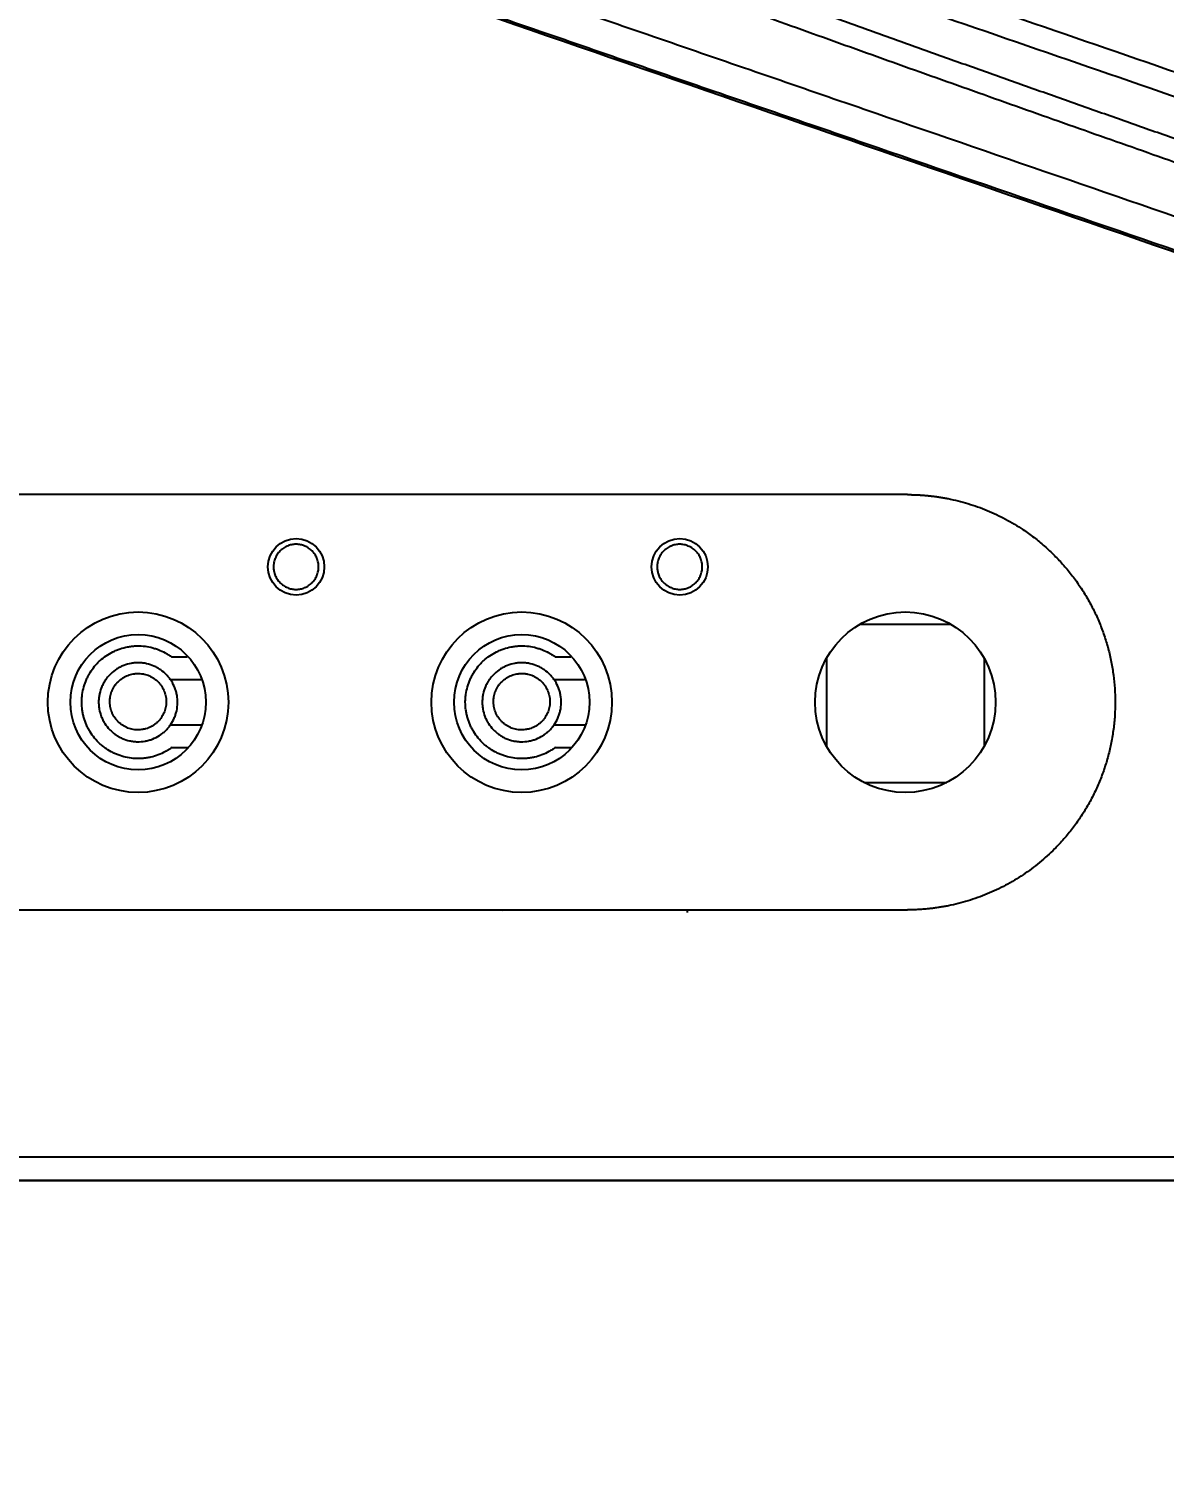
# Model space of a CAD drawing. Extents: x 8541 to 14664, y -60 to 2468.
# Drawn here: x 8925.1 to 8975.4, y 654.7 to 718.7 of the extents above; entities that cross this region are included whole.
import ezdxf

# ---------------------------------------------------------------- set-up
doc = ezdxf.new("R2010")
doc.units = 0
doc.header["$LTSCALE"] = 20
doc.header["$MEASUREMENT"] = 0
doc.layers.get('0').update_dxf_attribs({"linetype": 'CONTINUOUS'})
doc.layers.get('DEFPOINTS').update_dxf_attribs({"linetype": 'CONTINUOUS'})
doc.styles.get("Standard").update_dxf_attribs({"font": 'NanumGothic.ttf'})
doc.dimstyles.get("Standard").update_dxf_attribs({"dimtxt": 2.7, "dimasz": 2.5, "dimexe": 1.5, "dimexo": 1.5, "dimgap": 1.5, "dimtad": 1, "dimdec": 0, "dimlfac": 10, "dimzin": 0, "dimdsep": 46, "dimtxsty": 'Standard', "dimcen": 0, "dimclrt": 2, "dimadec": 0, "dimazin": 0, "dimtfac": 1, "dimtdec": 0, "dimtmove": 0, "dimatfit": 3, "dimfxl": 0, "dimtolj": 1, "dimtzin": 0, "dimarcsym": 0})

# ---------------------------------------------------------------- blocks, each defined once
blk = doc.blocks.new('*D64')
at = {"color": 3, "lineweight": -2, "ltscale": 10}
for p, q in [((8698, 667.117), (8698, 159.441)), ((8983, 208.778), (8983, 159.441)), ((8718, 164.441), (8963, 164.441))]:
    blk.add_line(p, q, dxfattribs=at)
at = {"color": 3, "ltscale": 10}
for points in [[(8718, 167.775), (8718, 161.108), (8698, 164.441)], [(8963, 167.775), (8963, 161.108), (8983, 164.441)]]:
    blk.add_solid(points, dxfattribs=at)
at = {"layer": 'DEFPOINTS', "color": 0, "ltscale": 10}
for p in [(8698, 668.617), (8983, 210.278), (8983, 164.441)]:
    blk.add_point(p, dxfattribs=at)
at = {"color": 2, "ltscale": 10, "insert": (8840.5, 188.05), "char_height": 25, "attachment_point": 5}
blk.add_mtext('\\A1;{\\fNanumGothic|b0|i0|c129|p50;285}', dxfattribs=at)
blk = doc.blocks.new('*D63')
at = {"color": 3, "linetype": 'ByBlock', "lineweight": -2}
for p, q in [((9382.589, 711.028), (9382.589, 34.586)), ((8678, 285.868), (8678, 34.586)), ((8698, 39.586), (9362.589, 39.586))]:
    blk.add_line(p, q, dxfattribs=at)
at = {"color": 3}
for points in [[(8698, 42.919), (8698, 36.253), (8678, 39.586)], [(9362.589, 42.919), (9362.589, 36.253), (9382.589, 39.586)]]:
    blk.add_solid(points, dxfattribs=at)
at = {"layer": 'DEFPOINTS', "color": 0}
for p in [(9382.589, 712.528), (8678, 287.368), (9382.589, 39.586)]:
    blk.add_point(p, dxfattribs=at)
at = {"color": 2, "insert": (9026.777, 63.159), "char_height": 25, "attachment_point": 5}
blk.add_mtext('\\A1;{\\fNanumGothic|b0|i0|c129|p50;705}', dxfattribs=at)

msp = doc.modelspace()

# ---------------------------------------------------------------- linework, layer by layer
at = {"color": 7, "linetype": 'Continuous'}
for p, q in [((8965.974, 692.267), (8961.925, 692.267)), ((8960.449, 690.753), (8960.449, 686.88)), ((8967.449, 686.88), (8967.449, 690.753)), ((8962.106, 685.267), (8965.793, 685.267)), ((8946.08, 679.617), (8946.107, 679.593)), ((8954.285, 679.617), (8954.285, 679.5))]:
    msp.add_line(p, q, dxfattribs=at)
at = {"color": 7}
msp.add_line((8703.175, 667.617), (9366.555, 667.617), dxfattribs=at)
at = {"color": 7, "linetype": 'Continuous'}
for centre, radius in [((8936.949, 694.817), 1.25), ((8953.949, 694.817), 1.25), ((8929.949, 688.817), 4), ((8946.949, 688.817), 4), ((8963.949, 688.817), 4), ((8929.949, 688.817), 3), ((8946.949, 688.817), 3)]:
    msp.add_circle(centre, radius, dxfattribs=at)
for points, knots in [([(8894.362, 738.468), (8905.741, 734.544), (8917.122, 730.62), (8931.349, 725.714), (8934.195, 724.733), (8939.886, 722.77), (8945.577, 720.808), (8951.269, 718.845), (8956.961, 716.883), (8959.807, 715.901), (8968.345, 712.957), (8974.037, 710.994), (8985.422, 707.069), (8991.114, 705.106), (9002.498, 701.181), (9008.191, 699.218), (9016.729, 696.273), (9019.576, 695.292), (9025.268, 693.329), (9028.114, 692.348), (9030.961, 691.366)], [0, 0, 0, 0, 0.25, 0.25, 0.3125, 0.3125, 0.375, 0.4375, 0.4375, 0.5, 0.5, 0.625, 0.625, 0.75, 0.75, 0.875, 0.875, 0.9375, 0.9375, 1, 1, 1, 1]), ([(9030.482, 690.024), (9027.635, 691.005), (9024.788, 691.987), (9019.094, 693.95), (9016.247, 694.931), (9007.706, 697.876), (9002.012, 699.839), (8990.624, 703.765), (8984.93, 705.728), (8973.543, 709.654), (8967.849, 711.617), (8959.309, 714.561), (8956.462, 715.542), (8950.769, 717.505), (8945.075, 719.468), (8939.382, 721.43), (8933.689, 723.392), (8930.842, 724.373), (8916.611, 729.278), (8905.227, 733.201), (8893.845, 737.125)], [0, 0, 0, 0, 0.0625, 0.0625, 0.125, 0.125, 0.25, 0.25, 0.375, 0.375, 0.5, 0.5, 0.5625, 0.5625, 0.625, 0.6875, 0.6875, 0.75, 0.75, 1, 1, 1, 1]), ([(8930.993, 732.232), (8940.696, 728.887), (8950.401, 725.542), (8964.957, 720.523), (8969.81, 718.85), (8979.514, 715.504), (8984.367, 713.831), (8994.072, 710.485), (8998.924, 708.812), (9008.629, 705.466), (9013.482, 703.793), (9020.761, 701.283), (9023.187, 700.447), (9026.827, 699.192), (9028.04, 698.774), (9030.466, 697.937), (9031.679, 697.519), (9035.319, 696.264), (9037.745, 695.428), (9041.385, 694.174), (9042.598, 693.756), (9045.025, 692.92), (9046.239, 692.502), (9047.452, 692.084)], [0, 0, 0, 0, 0.25, 0.25, 0.375, 0.375, 0.5, 0.5, 0.625, 0.625, 0.75, 0.75, 0.8125, 0.8125, 0.84375, 0.84375, 0.875, 0.875, 0.9375, 0.9375, 0.96875, 0.96875, 1, 1, 1, 1]), ([(9047.11, 691.088), (9045.897, 691.506), (9044.684, 691.924), (9042.258, 692.761), (9041.045, 693.179), (9037.406, 694.434), (9034.98, 695.27), (9031.341, 696.525), (9030.128, 696.943), (9027.702, 697.78), (9026.489, 698.198), (9022.851, 699.453), (9020.425, 700.289), (9013.147, 702.799), (9008.296, 704.472), (8998.592, 707.817), (8993.741, 709.49), (8984.038, 712.836), (8979.186, 714.509), (8969.483, 717.855), (8964.632, 719.527), (8950.078, 724.546), (8940.376, 727.891), (8930.675, 731.237)], [0, 0, 0, 0, 0.03125, 0.03125, 0.0625, 0.0625, 0.125, 0.125, 0.15625, 0.15625, 0.1875, 0.1875, 0.25, 0.25, 0.375, 0.375, 0.5, 0.5, 0.625, 0.625, 0.75, 0.75, 1, 1, 1, 1]), ([(9058.374, 685.091), (9058.257, 685.128), (9058.002, 685.208), (9057.585, 685.34), (9057.102, 685.493), (9056.553, 685.668), (9055.938, 685.865), (9054.99, 686.171), (9053.8, 686.559), (9052.583, 686.961), (9051.627, 687.281), (9050.865, 687.536), (9050.103, 687.794), (9049.342, 688.052), (9048.58, 688.311), (9047.82, 688.571), (9046.882, 688.893), (9045.769, 689.277), (9044.479, 689.724), (9043.189, 690.173), (9041.873, 690.632), (9040.531, 691.103), (9039.161, 691.585), (9037.793, 692.068), (9036.613, 692.485), (9035.191, 692.989), (9033.093, 693.733), (9030.443, 694.674), (9027.059, 695.875), (9023.916, 696.989), (9020.7, 698.126), (9018.027, 699.07), (9015.353, 700.011), (9012.678, 700.951), (9010.564, 701.693), (9009.013, 702.236), (9008.024, 702.582), (9007.034, 702.928), (9006.044, 703.274), (9005.055, 703.62), (9004.065, 703.965), (9003.075, 704.31), (9002.085, 704.655), (9001.095, 705), (9000.105, 705.344), (8999.115, 705.688), (8998.125, 706.033), (8997.135, 706.377), (8996.145, 706.721), (8995.155, 707.065), (8994.165, 707.408), (8993.175, 707.752), (8992.185, 708.096), (8991.195, 708.44), (8990.205, 708.785), (8989.215, 709.129), (8988.225, 709.473), (8987.235, 709.818), (8986.245, 710.163), (8985.255, 710.508), (8984.266, 710.853), (8983.276, 711.198), (8982.287, 711.544), (8981.298, 711.89), (8980.308, 712.236), (8979.319, 712.582), (8978.33, 712.929), (8977.341, 713.276), (8976.353, 713.623), (8975.364, 713.971), (8974.375, 714.319), (8973.387, 714.667), (8972.399, 715.016), (8971.41, 715.365), (8970.422, 715.714), (8969.435, 716.064), (8968.447, 716.414), (8967.459, 716.764), (8966.472, 717.115), (8965.484, 717.466), (8964.497, 717.818), (8963.51, 718.17), (8962.524, 718.523), (8961.537, 718.876), (8960.551, 719.23), (8959.565, 719.584), (8958.579, 719.939), (8957.593, 720.295), (8956.608, 720.651), (8955.622, 721.008), (8954.637, 721.365), (8953.653, 721.724), (8952.668, 722.083), (8951.684, 722.442), (8950.7, 722.802), (8949.716, 723.163), (8948.733, 723.525), (8947.75, 723.887), (8946.767, 724.25), (8945.784, 724.614), (8944.802, 724.978), (8943.82, 725.344), (8942.838, 725.71), (8941.857, 726.076), (8940.876, 726.444), (8939.895, 726.812), (8938.914, 727.181), (8937.934, 727.55), (8936.954, 727.92), (8936.3, 728.168), (8935.974, 728.292)], [0, 0, 0, 0, 0.002828, 0.006194, 0.010097, 0.014537, 0.019515, 0.025031, 0.037538, 0.04845, 0.054643, 0.060836, 0.06703, 0.073223, 0.079417, 0.085611, 0.091805, 0.102321, 0.112836, 0.123353, 0.133869, 0.14505, 0.156231, 0.167412, 0.178594, 0.185141, 0.202287, 0.230035, 0.250131, 0.285265, 0.307105, 0.328945, 0.350785, 0.372625, 0.394465, 0.402541, 0.410616, 0.418691, 0.426766, 0.434841, 0.442917, 0.450992, 0.459067, 0.467142, 0.475217, 0.483292, 0.491367, 0.499442, 0.507517, 0.515592, 0.523666, 0.531741, 0.539815, 0.54789, 0.555964, 0.564039, 0.572113, 0.580187, 0.588261, 0.596335, 0.604409, 0.612483, 0.620557, 0.628631, 0.636705, 0.644779, 0.652853, 0.660927, 0.669001, 0.677075, 0.685149, 0.693222, 0.701296, 0.70937, 0.717444, 0.725517, 0.733591, 0.741665, 0.749738, 0.757812, 0.765885, 0.773959, 0.782032, 0.790105, 0.798178, 0.806251, 0.814325, 0.822398, 0.830471, 0.838544, 0.846617, 0.85469, 0.862762, 0.870835, 0.878908, 0.886981, 0.895054, 0.903127, 0.911199, 0.919272, 0.927345, 0.935418, 0.943491, 0.951563, 0.959636, 0.967709, 0.975782, 0.983854, 0.991927, 1, 1, 1, 1]), ([(9058.071, 684.142), (9057.987, 684.169), (9057.818, 684.222), (9057.565, 684.302), (9057.311, 684.383), (9057.058, 684.463), (9056.804, 684.544), (9056.55, 684.625), (9056.295, 684.707), (9056.041, 684.789), (9055.786, 684.871), (9055.531, 684.953), (9055.276, 685.035), (9055.021, 685.118), (9054.766, 685.201), (9054.51, 685.285), (9054.254, 685.368), (9053.999, 685.452), (9053.742, 685.536), (9053.486, 685.62), (9053.23, 685.705), (9052.973, 685.79), (9052.717, 685.875), (9052.46, 685.96), (9052.203, 686.045), (9051.945, 686.131), (9051.688, 686.217), (9051.431, 686.303), (9051.173, 686.389), (9050.915, 686.476), (9050.657, 686.562), (9050.399, 686.649), (9050.141, 686.736), (9049.883, 686.823), (9049.624, 686.911), (9049.365, 686.999), (9049.107, 687.086), (9048.848, 687.174), (9048.589, 687.262), (9048.33, 687.351), (9048.071, 687.439), (9047.811, 687.528), (9047.552, 687.616), (9047.292, 687.705), (9047.033, 687.794), (9046.773, 687.884), (9046.513, 687.973), (9046.253, 688.062), (9045.994, 688.152), (9045.734, 688.242), (9045.473, 688.331), (9045.213, 688.421), (9044.953, 688.512), (9044.693, 688.602), (9044.432, 688.692), (9044.172, 688.782), (9043.911, 688.873), (9043.651, 688.964), (9043.39, 689.054), (9043.13, 689.145), (9042.869, 689.236), (9042.609, 689.327), (9042.348, 689.418), (9042.087, 689.509), (9041.827, 689.6), (9041.566, 689.691), (9041.305, 689.783), (9041.045, 689.874), (9040.784, 689.966), (9040.523, 690.057), (9040.263, 690.149), (9040.002, 690.24), (9039.741, 690.332), (9039.481, 690.424), (9039.22, 690.515), (9038.959, 690.607), (9038.699, 690.699), (9038.438, 690.791), (9038.178, 690.883), (9037.918, 690.975), (9037.657, 691.067), (9037.397, 691.159), (9037.137, 691.251), (9036.876, 691.343), (9036.616, 691.435), (9036.356, 691.527), (9035.107, 691.969), (9032.859, 692.766), (9029.604, 693.922), (9026.322, 695.087), (9023.018, 696.258), (9019.698, 697.432), (9016.366, 698.608), (9013.026, 699.782), (9009.282, 701.096), (9005.115, 702.554), (9000.507, 704.16), (8995.842, 705.782), (8991.127, 707.419), (8986.371, 709.074), (8981.582, 710.745), (8977.144, 712.3), (8973.054, 713.739), (8969.311, 715.062), (8965.539, 716.401), (8961.742, 717.756), (8958.859, 718.792), (8956.897, 719.5), (8955.86, 719.875), (8954.821, 720.252), (8953.778, 720.631), (8952.732, 721.012), (8951.684, 721.395), (8950.632, 721.78), (8949.578, 722.167), (8948.52, 722.555), (8947.46, 722.946), (8946.398, 723.339), (8945.333, 723.733), (8944.265, 724.129), (8943.195, 724.528), (8942.123, 724.928), (8941.049, 725.33), (8939.972, 725.733), (8938.893, 726.139), (8937.813, 726.546), (8936.73, 726.955), (8936.008, 727.228), (8935.647, 727.365)], [0, 0, 0, 0, 0.002044, 0.00409, 0.006139, 0.008189, 0.010242, 0.012296, 0.014352, 0.016411, 0.018471, 0.020534, 0.022598, 0.024664, 0.026732, 0.028803, 0.030874, 0.032948, 0.035024, 0.037101, 0.03918, 0.041261, 0.043344, 0.045428, 0.047514, 0.049602, 0.051691, 0.053782, 0.055875, 0.057969, 0.060065, 0.062162, 0.06426, 0.06636, 0.068462, 0.070564, 0.072668, 0.074774, 0.076881, 0.078989, 0.081098, 0.083208, 0.085319, 0.087432, 0.089546, 0.09166, 0.093776, 0.095893, 0.09801, 0.100129, 0.102248, 0.104368, 0.106489, 0.10861, 0.110733, 0.112856, 0.114979, 0.117103, 0.119228, 0.121353, 0.123478, 0.125604, 0.127731, 0.129857, 0.131984, 0.134111, 0.136238, 0.138366, 0.140494, 0.142621, 0.144749, 0.146877, 0.149005, 0.151133, 0.15326, 0.155388, 0.157516, 0.159643, 0.16177, 0.163897, 0.166024, 0.16815, 0.170276, 0.172401, 0.174527, 0.176651, 0.178775, 0.205133, 0.231753, 0.258593, 0.285602, 0.312734, 0.33996, 0.367242, 0.394531, 0.431633, 0.469243, 0.50729, 0.545744, 0.584558, 0.623655, 0.662927, 0.693239, 0.723831, 0.754666, 0.785724, 0.816985, 0.825448, 0.833938, 0.842457, 0.851003, 0.859576, 0.868175, 0.876801, 0.885452, 0.894129, 0.90283, 0.911556, 0.920305, 0.929077, 0.937871, 0.946688, 0.955525, 0.964382, 0.973259, 0.982155, 0.991069, 1, 1, 1, 1]), ([(8964.049, 698.017), (8961.916, 698.017), (8959.783, 698.017), (8955.516, 698.017), (8949.116, 698.017), (8940.582, 698.017), (8934.182, 698.017), (8929.916, 698.017), (8927.782, 698.017), (8921.382, 698.017), (8917.116, 698.017), (8912.849, 698.017)], [0, 0, 0, 0, 0.125, 0.125, 0.25, 0.5, 0.625, 0.625, 0.75, 0.75, 1, 1, 1, 1]), ([(8964.049, 698.017), (8964.064, 698.017), (8964.095, 698.017), (8964.14, 698.016), (8964.185, 698.016), (8964.23, 698.015), (8964.276, 698.014), (8964.321, 698.013), (8964.366, 698.011), (8964.411, 698.01), (8964.456, 698.008), (8964.501, 698.006), (8964.546, 698.003), (8964.591, 698.001), (8964.636, 697.998), (8964.681, 697.995), (8964.726, 697.992), (8964.771, 697.988), (8964.816, 697.985), (8964.861, 697.981), (8964.906, 697.977), (8964.951, 697.973), (8964.996, 697.968), (8965.041, 697.963), (8965.085, 697.958), (8965.13, 697.953), (8965.175, 697.948), (8965.22, 697.942), (8965.264, 697.936), (8965.309, 697.93), (8965.354, 697.924), (8965.398, 697.917), (8965.443, 697.911), (8965.488, 697.904), (8965.532, 697.896), (8965.577, 697.889), (8965.621, 697.881), (8965.666, 697.874), (8965.71, 697.866), (8965.755, 697.857), (8965.799, 697.849), (8965.977, 697.814), (8966.286, 697.744), (8966.723, 697.624), (8967.152, 697.482), (8967.574, 697.319), (8967.987, 697.136), (8968.389, 696.933), (8968.781, 696.711), (8969.205, 696.443), (8969.654, 696.121), (8970.121, 695.738), (8970.561, 695.325), (8970.972, 694.886), (8971.353, 694.421), (8971.704, 693.932), (8972.022, 693.421), (8972.306, 692.89), (8972.555, 692.341), (8972.767, 691.777), (8972.942, 691.2), (8973.079, 690.614), (8973.177, 690.021), (8973.236, 689.423), (8973.256, 688.822), (8973.237, 688.219), (8973.178, 687.619), (8973.08, 687.024), (8972.944, 686.439), (8972.77, 685.864), (8972.558, 685.302), (8972.311, 684.753), (8972.027, 684.22), (8971.708, 683.708), (8971.358, 683.218), (8970.977, 682.753), (8970.498, 682.24), (8969.903, 681.7), (8969.298, 681.25), (8968.789, 680.927), (8968.396, 680.704), (8967.992, 680.5), (8967.578, 680.316), (8967.157, 680.154), (8966.73, 680.012), (8966.296, 679.891), (8965.972, 679.818), (8965.761, 679.777), (8965.667, 679.76), (8965.573, 679.744), (8965.478, 679.728), (8965.384, 679.714), (8965.289, 679.7), (8965.194, 679.688), (8965.099, 679.677), (8965.004, 679.666), (8964.909, 679.657), (8964.814, 679.648), (8964.719, 679.641), (8964.624, 679.634), (8964.528, 679.629), (8964.433, 679.624), (8964.337, 679.621), (8964.241, 679.619), (8964.145, 679.617), (8964.081, 679.617), (8964.049, 679.617)], [0, 0, 0, 0, 0.001566, 0.003131, 0.004696, 0.006259, 0.007823, 0.009385, 0.010947, 0.012509, 0.01407, 0.015631, 0.017192, 0.018752, 0.020311, 0.021871, 0.02343, 0.024989, 0.026548, 0.028107, 0.029666, 0.031225, 0.032783, 0.034342, 0.035901, 0.03746, 0.039019, 0.040579, 0.042138, 0.043698, 0.045258, 0.046819, 0.04838, 0.049941, 0.051503, 0.053065, 0.054628, 0.056191, 0.057755, 0.05932, 0.060885, 0.062451, 0.078124, 0.09376, 0.109397, 0.125073, 0.140664, 0.156219, 0.171775, 0.18737, 0.208267, 0.229121, 0.250022, 0.270814, 0.291564, 0.312361, 0.333223, 0.354043, 0.374912, 0.395769, 0.416586, 0.437452, 0.458245, 0.478997, 0.499798, 0.520693, 0.541546, 0.562447, 0.583221, 0.603954, 0.624732, 0.645621, 0.666466, 0.687357, 0.708176, 0.72895, 0.749769, 0.780996, 0.81222, 0.827891, 0.843524, 0.859156, 0.874826, 0.890421, 0.905978, 0.921535, 0.937129, 0.940447, 0.943762, 0.947075, 0.950385, 0.953693, 0.956999, 0.960305, 0.963609, 0.966913, 0.970216, 0.97352, 0.976824, 0.98013, 0.983436, 0.986744, 0.990054, 0.993367, 0.996682, 1, 1, 1, 1]), ([(8936.949, 693.817), (8936.883, 693.817), (8936.818, 693.824), (8936.723, 693.843), (8936.691, 693.851), (8936.628, 693.871), (8936.597, 693.882), (8936.506, 693.92), (8936.449, 693.95), (8936.381, 693.995), (8936.367, 694.004), (8936.341, 694.024), (8936.328, 694.034), (8936.289, 694.065), (8936.265, 694.087), (8936.196, 694.156), (8936.155, 694.206), (8936.101, 694.288), (8936.084, 694.317), (8936.053, 694.375), (8936.025, 694.434), (8936.003, 694.495), (8935.989, 694.542), (8935.984, 694.558), (8935.976, 694.589), (8935.972, 694.605), (8935.956, 694.686), (8935.949, 694.751), (8935.949, 694.848), (8935.951, 694.881), (8935.956, 694.93), (8935.958, 694.946), (8935.963, 694.979), (8935.966, 694.995), (8935.982, 695.075), (8936.001, 695.137), (8936.032, 695.213), (8936.039, 695.228), (8936.053, 695.258), (8936.06, 695.272), (8936.083, 695.316), (8936.1, 695.344), (8936.154, 695.425), (8936.195, 695.476), (8936.253, 695.534), (8936.265, 695.546), (8936.289, 695.568), (8936.327, 695.6), (8936.392, 695.648), (8936.448, 695.681), (8936.492, 695.705), (8936.506, 695.712), (8936.536, 695.726), (8936.551, 695.733), (8936.627, 695.764), (8936.69, 695.783), (8936.786, 695.803), (8936.818, 695.808), (8936.884, 695.815), (8936.916, 695.817), (8937.014, 695.817), (8937.079, 695.81), (8937.175, 695.791), (8937.207, 695.782), (8937.27, 695.763), (8937.332, 695.741), (8937.391, 695.713), (8937.434, 695.69), (8937.448, 695.682), (8937.477, 695.666), (8937.491, 695.657), (8937.559, 695.612), (8937.61, 695.57), (8937.679, 695.502), (8937.701, 695.477), (8937.732, 695.439), (8937.742, 695.426), (8937.761, 695.4), (8937.771, 695.386), (8937.816, 695.318), (8937.847, 695.261), (8937.878, 695.185), (8937.884, 695.17), (8937.895, 695.139), (8937.9, 695.123), (8937.915, 695.076), (8937.923, 695.044), (8937.942, 694.949), (8937.949, 694.884), (8937.949, 694.802), (8937.949, 694.785), (8937.947, 694.752), (8937.946, 694.736), (8937.941, 694.687), (8937.931, 694.623), (8937.915, 694.56), (8937.901, 694.513), (8937.896, 694.497), (8937.885, 694.466), (8937.879, 694.451), (8937.847, 694.375), (8937.817, 694.317), (8937.763, 694.236), (8937.744, 694.209), (8937.713, 694.171), (8937.702, 694.158), (8937.68, 694.134), (8937.669, 694.122), (8937.611, 694.064), (8937.561, 694.023), (8937.493, 693.978), (8937.479, 693.969), (8937.45, 693.952), (8937.436, 693.944), (8937.393, 693.921), (8937.333, 693.893), (8937.272, 693.871), (8937.21, 693.851), (8937.178, 693.843), (8937.081, 693.823), (8937.015, 693.817), (8936.949, 693.817)], [0, 0, 0, 0, 0.03125, 0.03125, 0.046875, 0.046875, 0.0625, 0.0625, 0.09375, 0.09375, 0.101563, 0.101563, 0.109375, 0.109375, 0.125, 0.125, 0.15625, 0.15625, 0.171875, 0.171875, 0.1875, 0.203125, 0.203125, 0.210938, 0.210938, 0.21875, 0.21875, 0.25, 0.25, 0.265625, 0.265625, 0.273437, 0.273437, 0.28125, 0.28125, 0.3125, 0.3125, 0.320312, 0.320312, 0.328125, 0.328125, 0.34375, 0.34375, 0.375, 0.375, 0.382812, 0.382812, 0.390625, 0.40625, 0.421875, 0.421875, 0.429687, 0.429687, 0.4375, 0.4375, 0.46875, 0.46875, 0.484375, 0.484375, 0.5, 0.5, 0.53125, 0.53125, 0.546875, 0.546875, 0.5625, 0.578125, 0.578125, 0.585937, 0.585937, 0.59375, 0.59375, 0.625, 0.625, 0.640625, 0.640625, 0.648437, 0.648437, 0.65625, 0.65625, 0.6875, 0.6875, 0.695312, 0.695312, 0.703125, 0.703125, 0.71875, 0.71875, 0.75, 0.75, 0.757812, 0.757812, 0.765625, 0.765625, 0.78125, 0.796875, 0.796875, 0.804687, 0.804687, 0.8125, 0.8125, 0.84375, 0.84375, 0.859375, 0.859375, 0.867187, 0.867187, 0.875, 0.875, 0.90625, 0.90625, 0.914062, 0.914062, 0.921875, 0.921875, 0.9375, 0.953125, 0.953125, 0.96875, 0.96875, 1, 1, 1, 1]), ([(8953.949, 693.817), (8953.883, 693.817), (8953.818, 693.824), (8953.723, 693.843), (8953.691, 693.851), (8953.628, 693.871), (8953.597, 693.882), (8953.506, 693.92), (8953.449, 693.95), (8953.381, 693.995), (8953.367, 694.004), (8953.341, 694.024), (8953.328, 694.034), (8953.289, 694.065), (8953.265, 694.087), (8953.196, 694.156), (8953.155, 694.206), (8953.1, 694.288), (8953.084, 694.317), (8953.053, 694.375), (8953.025, 694.434), (8953.003, 694.495), (8952.989, 694.542), (8952.984, 694.558), (8952.976, 694.589), (8952.972, 694.606), (8952.956, 694.686), (8952.949, 694.751), (8952.949, 694.848), (8952.951, 694.881), (8952.956, 694.93), (8952.958, 694.946), (8952.963, 694.979), (8952.966, 694.995), (8952.982, 695.075), (8953.001, 695.137), (8953.032, 695.213), (8953.039, 695.228), (8953.053, 695.258), (8953.06, 695.273), (8953.083, 695.316), (8953.1, 695.344), (8953.154, 695.426), (8953.195, 695.476), (8953.253, 695.534), (8953.265, 695.546), (8953.289, 695.568), (8953.327, 695.6), (8953.392, 695.648), (8953.448, 695.681), (8953.492, 695.705), (8953.507, 695.712), (8953.536, 695.726), (8953.551, 695.733), (8953.627, 695.764), (8953.69, 695.783), (8953.786, 695.803), (8953.818, 695.808), (8953.884, 695.815), (8953.916, 695.817), (8954.014, 695.817), (8954.079, 695.81), (8954.175, 695.791), (8954.207, 695.782), (8954.27, 695.763), (8954.332, 695.741), (8954.391, 695.713), (8954.434, 695.69), (8954.448, 695.682), (8954.477, 695.666), (8954.491, 695.657), (8954.559, 695.611), (8954.61, 695.57), (8954.679, 695.502), (8954.701, 695.477), (8954.732, 695.439), (8954.742, 695.426), (8954.761, 695.4), (8954.771, 695.386), (8954.816, 695.318), (8954.847, 695.26), (8954.878, 695.185), (8954.884, 695.17), (8954.895, 695.139), (8954.9, 695.123), (8954.915, 695.076), (8954.923, 695.044), (8954.942, 694.949), (8954.949, 694.884), (8954.949, 694.802), (8954.949, 694.785), (8954.947, 694.752), (8954.946, 694.736), (8954.941, 694.687), (8954.931, 694.623), (8954.915, 694.56), (8954.901, 694.513), (8954.896, 694.497), (8954.885, 694.466), (8954.879, 694.451), (8954.847, 694.375), (8954.817, 694.317), (8954.763, 694.236), (8954.744, 694.209), (8954.713, 694.171), (8954.702, 694.158), (8954.68, 694.134), (8954.669, 694.122), (8954.611, 694.064), (8954.561, 694.023), (8954.493, 693.978), (8954.479, 693.969), (8954.45, 693.952), (8954.436, 693.944), (8954.393, 693.921), (8954.333, 693.893), (8954.272, 693.871), (8954.21, 693.851), (8954.178, 693.843), (8954.081, 693.823), (8954.015, 693.817), (8953.949, 693.817)], [0, 0, 0, 0, 0.03125, 0.03125, 0.046875, 0.046875, 0.0625, 0.0625, 0.09375, 0.09375, 0.101562, 0.101562, 0.109375, 0.109375, 0.125, 0.125, 0.15625, 0.15625, 0.171875, 0.171875, 0.1875, 0.203125, 0.203125, 0.210937, 0.210937, 0.21875, 0.21875, 0.25, 0.25, 0.265625, 0.265625, 0.273437, 0.273437, 0.28125, 0.28125, 0.3125, 0.3125, 0.320312, 0.320312, 0.328125, 0.328125, 0.34375, 0.34375, 0.375, 0.375, 0.382812, 0.382812, 0.390625, 0.40625, 0.421875, 0.421875, 0.429687, 0.429687, 0.4375, 0.4375, 0.46875, 0.46875, 0.484375, 0.484375, 0.5, 0.5, 0.53125, 0.53125, 0.546875, 0.546875, 0.5625, 0.578125, 0.578125, 0.585937, 0.585937, 0.59375, 0.59375, 0.625, 0.625, 0.640625, 0.640625, 0.648437, 0.648437, 0.65625, 0.65625, 0.6875, 0.6875, 0.695312, 0.695312, 0.703125, 0.703125, 0.71875, 0.71875, 0.75, 0.75, 0.757812, 0.757812, 0.765625, 0.765625, 0.78125, 0.796875, 0.796875, 0.804687, 0.804687, 0.8125, 0.8125, 0.84375, 0.84375, 0.859375, 0.859375, 0.867187, 0.867187, 0.875, 0.875, 0.90625, 0.90625, 0.914062, 0.914062, 0.921875, 0.921875, 0.9375, 0.953125, 0.953125, 0.96875, 0.96875, 1, 1, 1, 1]), ([(8931.448, 686.817), (8931.401, 686.783), (8931.354, 686.75), (8931.281, 686.703), (8931.256, 686.688), (8931.206, 686.658), (8931.181, 686.644), (8931.054, 686.574), (8930.845, 686.478), (8930.626, 686.41), (8930.485, 686.376), (8930.456, 686.37), (8930.399, 686.359), (8930.313, 686.343), (8930.17, 686.325), (8930.054, 686.318), (8929.967, 686.317), (8929.938, 686.317), (8929.88, 686.318), (8929.851, 686.319), (8929.707, 686.326), (8929.593, 686.341), (8929.368, 686.385), (8929.257, 686.415), (8929.12, 686.461), (8929.092, 686.471), (8929.038, 686.492), (8928.957, 686.524), (8928.879, 686.56), (8928.725, 686.637), (8928.626, 686.695), (8928.483, 686.792), (8928.437, 686.827), (8928.369, 686.881), (8928.346, 686.899), (8928.302, 686.936), (8928.28, 686.956), (8928.174, 687.053), (8928.095, 687.136), (8927.95, 687.313), (8927.883, 687.407), (8927.808, 687.53), (8927.793, 687.555), (8927.765, 687.606), (8927.723, 687.682), (8927.686, 687.759), (8927.617, 687.917), (8927.578, 688.025), (8927.538, 688.164), (8927.531, 688.191), (8927.517, 688.248), (8927.51, 688.276), (8927.492, 688.361), (8927.482, 688.418), (8927.458, 688.588), (8927.449, 688.702), (8927.449, 688.874), (8927.451, 688.931), (8927.458, 689.018), (8927.46, 689.046), (8927.467, 689.104), (8927.47, 689.133), (8927.491, 689.276), (8927.515, 689.389), (8927.579, 689.609), (8927.618, 689.717), (8927.676, 689.849), (8927.688, 689.876), (8927.713, 689.928), (8927.726, 689.954), (8927.766, 690.031), (8927.795, 690.081), (8927.885, 690.228), (8927.951, 690.321), (8928.06, 690.454), (8928.098, 690.498), (8928.158, 690.561), (8928.178, 690.581), (8928.22, 690.622), (8928.241, 690.642), (8928.348, 690.739), (8928.438, 690.81), (8928.628, 690.94), (8928.727, 690.998), (8928.856, 691.062), (8928.883, 691.075), (8928.935, 691.099), (8929.015, 691.134), (8929.096, 691.164), (8929.259, 691.22), (8929.37, 691.249), (8929.54, 691.282), (8929.597, 691.291), (8929.683, 691.302), (8929.712, 691.305), (8929.77, 691.31), (8929.799, 691.312), (8929.943, 691.319), (8930.058, 691.317), (8930.286, 691.296), (8930.399, 691.277), (8930.54, 691.244), (8930.568, 691.237), (8930.624, 691.221), (8930.708, 691.197), (8930.789, 691.169), (8930.95, 691.107), (8931.054, 691.059), (8931.206, 690.976), (8931.256, 690.946), (8931.354, 690.884), (8931.401, 690.851), (8931.448, 690.817)], [0, 0, 0, 0, 0.015625, 0.015625, 0.023437, 0.023437, 0.03125, 0.03125, 0.0625, 0.09375, 0.09375, 0.101562, 0.101562, 0.109375, 0.125, 0.140625, 0.140625, 0.148437, 0.148437, 0.15625, 0.15625, 0.1875, 0.1875, 0.21875, 0.21875, 0.226563, 0.226563, 0.234375, 0.25, 0.25, 0.28125, 0.28125, 0.296875, 0.296875, 0.304688, 0.304688, 0.3125, 0.3125, 0.34375, 0.34375, 0.375, 0.375, 0.382813, 0.382813, 0.390625, 0.40625, 0.40625, 0.4375, 0.4375, 0.445313, 0.445313, 0.453125, 0.453125, 0.46875, 0.46875, 0.5, 0.5, 0.515625, 0.515625, 0.523438, 0.523438, 0.53125, 0.53125, 0.5625, 0.5625, 0.59375, 0.59375, 0.601563, 0.601563, 0.609375, 0.609375, 0.625, 0.625, 0.65625, 0.65625, 0.671875, 0.671875, 0.679688, 0.679688, 0.6875, 0.6875, 0.71875, 0.71875, 0.75, 0.75, 0.757813, 0.757813, 0.765625, 0.78125, 0.78125, 0.8125, 0.8125, 0.828125, 0.828125, 0.835938, 0.835938, 0.84375, 0.84375, 0.875, 0.875, 0.90625, 0.90625, 0.914063, 0.914063, 0.921875, 0.9375, 0.9375, 0.96875, 0.96875, 0.984375, 0.984375, 1, 1, 1, 1]), ([(8948.448, 686.817), (8948.401, 686.783), (8948.354, 686.75), (8948.281, 686.703), (8948.256, 686.688), (8948.206, 686.658), (8948.181, 686.644), (8948.054, 686.574), (8947.845, 686.478), (8947.626, 686.41), (8947.485, 686.376), (8947.456, 686.37), (8947.399, 686.359), (8947.314, 686.343), (8947.17, 686.325), (8947.054, 686.318), (8946.967, 686.317), (8946.938, 686.317), (8946.88, 686.318), (8946.851, 686.319), (8946.707, 686.326), (8946.593, 686.341), (8946.368, 686.385), (8946.257, 686.415), (8946.12, 686.461), (8946.092, 686.471), (8946.038, 686.492), (8945.958, 686.524), (8945.879, 686.56), (8945.725, 686.637), (8945.626, 686.695), (8945.483, 686.792), (8945.437, 686.827), (8945.369, 686.881), (8945.346, 686.899), (8945.302, 686.937), (8945.28, 686.956), (8945.174, 687.053), (8945.095, 687.136), (8944.95, 687.313), (8944.883, 687.407), (8944.808, 687.53), (8944.793, 687.555), (8944.765, 687.606), (8944.723, 687.682), (8944.686, 687.76), (8944.617, 687.917), (8944.578, 688.025), (8944.538, 688.164), (8944.531, 688.192), (8944.517, 688.248), (8944.51, 688.276), (8944.492, 688.361), (8944.482, 688.418), (8944.458, 688.588), (8944.449, 688.703), (8944.449, 688.874), (8944.451, 688.932), (8944.458, 689.018), (8944.46, 689.046), (8944.467, 689.104), (8944.47, 689.133), (8944.491, 689.276), (8944.515, 689.389), (8944.579, 689.609), (8944.618, 689.717), (8944.676, 689.85), (8944.688, 689.876), (8944.713, 689.928), (8944.726, 689.954), (8944.766, 690.031), (8944.795, 690.081), (8944.885, 690.228), (8944.951, 690.321), (8945.06, 690.454), (8945.098, 690.498), (8945.158, 690.561), (8945.178, 690.581), (8945.22, 690.622), (8945.241, 690.642), (8945.348, 690.739), (8945.438, 690.81), (8945.628, 690.94), (8945.727, 690.998), (8945.856, 691.062), (8945.883, 691.075), (8945.935, 691.099), (8946.015, 691.134), (8946.096, 691.164), (8946.259, 691.22), (8946.37, 691.249), (8946.54, 691.282), (8946.597, 691.291), (8946.683, 691.302), (8946.712, 691.305), (8946.77, 691.31), (8946.799, 691.312), (8946.943, 691.319), (8947.057, 691.317), (8947.286, 691.296), (8947.399, 691.277), (8947.54, 691.244), (8947.568, 691.237), (8947.624, 691.221), (8947.708, 691.197), (8947.789, 691.169), (8947.95, 691.107), (8948.054, 691.059), (8948.206, 690.976), (8948.256, 690.946), (8948.354, 690.884), (8948.401, 690.851), (8948.448, 690.817)], [0, 0, 0, 0, 0.015625, 0.015625, 0.023437, 0.023437, 0.03125, 0.03125, 0.0625, 0.09375, 0.09375, 0.101562, 0.101562, 0.109375, 0.125, 0.140625, 0.140625, 0.148437, 0.148437, 0.15625, 0.15625, 0.1875, 0.1875, 0.21875, 0.21875, 0.226562, 0.226562, 0.234375, 0.25, 0.25, 0.28125, 0.28125, 0.296875, 0.296875, 0.304687, 0.304687, 0.3125, 0.3125, 0.34375, 0.34375, 0.375, 0.375, 0.382812, 0.382812, 0.390625, 0.40625, 0.40625, 0.4375, 0.4375, 0.445312, 0.445312, 0.453125, 0.453125, 0.46875, 0.46875, 0.5, 0.5, 0.515625, 0.515625, 0.523437, 0.523437, 0.53125, 0.53125, 0.5625, 0.5625, 0.59375, 0.59375, 0.601562, 0.601562, 0.609375, 0.609375, 0.625, 0.625, 0.65625, 0.65625, 0.671875, 0.671875, 0.679687, 0.679687, 0.6875, 0.6875, 0.71875, 0.71875, 0.75, 0.75, 0.757812, 0.757812, 0.765625, 0.78125, 0.78125, 0.8125, 0.8125, 0.828125, 0.828125, 0.835937, 0.835937, 0.84375, 0.84375, 0.875, 0.875, 0.90625, 0.90625, 0.914062, 0.914062, 0.921875, 0.9375, 0.9375, 0.96875, 0.96875, 0.984375, 0.984375, 1, 1, 1, 1]), ([(8931.699, 688.781), (8931.697, 688.666), (8931.683, 688.552), (8931.646, 688.385), (8931.631, 688.329), (8931.604, 688.247), (8931.595, 688.22), (8931.574, 688.166), (8931.563, 688.14), (8931.506, 688.009), (8931.45, 687.909), (8931.368, 687.792), (8931.351, 687.768), (8931.316, 687.723), (8931.297, 687.7), (8931.241, 687.635), (8931.163, 687.552), (8931.077, 687.477), (8931.01, 687.424), (8930.987, 687.407), (8930.94, 687.374), (8930.916, 687.357), (8930.794, 687.28), (8930.692, 687.228), (8930.533, 687.166), (8930.479, 687.148), (8930.396, 687.124), (8930.368, 687.117), (8930.311, 687.104), (8930.283, 687.099), (8930.142, 687.074), (8930.028, 687.065), (8929.885, 687.068), (8929.857, 687.069), (8929.799, 687.073), (8929.77, 687.076), (8929.684, 687.086), (8929.628, 687.096), (8929.461, 687.132), (8929.352, 687.168), (8929.22, 687.226), (8929.194, 687.238), (8929.143, 687.264), (8929.117, 687.277), (8929.042, 687.319), (8928.946, 687.38), (8928.856, 687.45), (8928.79, 687.505), (8928.769, 687.525), (8928.727, 687.564), (8928.706, 687.585), (8928.607, 687.688), (8928.536, 687.778), (8928.444, 687.922), (8928.416, 687.972), (8928.376, 688.049), (8928.364, 688.075), (8928.34, 688.128), (8928.329, 688.154), (8928.278, 688.287), (8928.247, 688.397), (8928.221, 688.538), (8928.217, 688.566), (8928.21, 688.624), (8928.207, 688.652), (8928.2, 688.739), (8928.199, 688.796), (8928.2, 688.882), (8928.202, 688.911), (8928.206, 688.969), (8928.209, 688.997), (8928.219, 689.083), (8928.228, 689.139), (8928.265, 689.306), (8928.301, 689.415), (8928.359, 689.547), (8928.371, 689.573), (8928.397, 689.625), (8928.41, 689.65), (8928.452, 689.725), (8928.513, 689.821), (8928.583, 689.911), (8928.639, 689.977), (8928.658, 689.998), (8928.698, 690.04), (8928.718, 690.061), (8928.822, 690.16), (8928.912, 690.23), (8929.056, 690.323), (8929.106, 690.351), (8929.209, 690.403), (8929.261, 690.427), (8929.421, 690.489), (8929.531, 690.52), (8929.672, 690.545), (8929.701, 690.549), (8929.758, 690.556), (8929.787, 690.559), (8929.873, 690.566), (8929.987, 690.569), (8930.101, 690.561), (8930.186, 690.551), (8930.214, 690.547), (8930.271, 690.537), (8930.299, 690.532), (8930.44, 690.5), (8930.549, 690.465), (8930.705, 690.396), (8930.757, 690.37), (8930.832, 690.328), (8930.857, 690.313), (8930.906, 690.283), (8930.93, 690.267), (8931.047, 690.185), (8931.133, 690.11), (8931.232, 690.007), (8931.252, 689.986), (8931.29, 689.942), (8931.308, 689.92), (8931.361, 689.852), (8931.394, 689.806), (8931.486, 689.661), (8931.538, 689.56), (8931.59, 689.425), (8931.6, 689.398), (8931.618, 689.344), (8931.627, 689.316), (8931.65, 689.234), (8931.663, 689.178), (8931.692, 689.011), (8931.701, 688.897), (8931.699, 688.781)], [0, 0, 0, 0, 0.03125, 0.03125, 0.046875, 0.046875, 0.054687, 0.054687, 0.0625, 0.0625, 0.09375, 0.09375, 0.101562, 0.101562, 0.109375, 0.109375, 0.125, 0.140625, 0.140625, 0.148437, 0.148437, 0.15625, 0.15625, 0.1875, 0.1875, 0.203125, 0.203125, 0.210937, 0.210937, 0.21875, 0.21875, 0.25, 0.25, 0.257812, 0.257812, 0.265625, 0.265625, 0.28125, 0.28125, 0.3125, 0.3125, 0.320312, 0.320312, 0.328125, 0.328125, 0.34375, 0.359375, 0.359375, 0.367187, 0.367187, 0.375, 0.375, 0.40625, 0.40625, 0.421875, 0.421875, 0.429687, 0.429687, 0.4375, 0.4375, 0.46875, 0.46875, 0.476562, 0.476562, 0.484375, 0.484375, 0.5, 0.5, 0.507812, 0.507812, 0.515625, 0.515625, 0.53125, 0.53125, 0.5625, 0.5625, 0.570312, 0.570312, 0.578125, 0.578125, 0.59375, 0.609375, 0.609375, 0.617187, 0.617187, 0.625, 0.625, 0.65625, 0.65625, 0.671875, 0.671875, 0.6875, 0.6875, 0.71875, 0.71875, 0.726562, 0.726562, 0.734375, 0.734375, 0.75, 0.765625, 0.765625, 0.773437, 0.773437, 0.78125, 0.78125, 0.8125, 0.8125, 0.828125, 0.828125, 0.835937, 0.835937, 0.84375, 0.84375, 0.875, 0.875, 0.882812, 0.882812, 0.890625, 0.890625, 0.90625, 0.90625, 0.9375, 0.9375, 0.945312, 0.945312, 0.953125, 0.953125, 0.96875, 0.96875, 1, 1, 1, 1]), ([(8948.699, 688.782), (8948.697, 688.666), (8948.683, 688.552), (8948.646, 688.385), (8948.631, 688.329), (8948.604, 688.247), (8948.595, 688.22), (8948.574, 688.166), (8948.563, 688.14), (8948.506, 688.009), (8948.45, 687.909), (8948.368, 687.792), (8948.351, 687.769), (8948.316, 687.723), (8948.298, 687.701), (8948.242, 687.635), (8948.163, 687.552), (8948.077, 687.477), (8948.01, 687.424), (8947.987, 687.407), (8947.94, 687.374), (8947.916, 687.358), (8947.794, 687.28), (8947.692, 687.228), (8947.533, 687.166), (8947.479, 687.148), (8947.396, 687.124), (8947.368, 687.117), (8947.312, 687.104), (8947.283, 687.099), (8947.142, 687.074), (8947.029, 687.065), (8946.885, 687.068), (8946.857, 687.069), (8946.799, 687.073), (8946.771, 687.076), (8946.685, 687.086), (8946.628, 687.095), (8946.461, 687.132), (8946.352, 687.168), (8946.221, 687.225), (8946.194, 687.238), (8946.143, 687.263), (8946.117, 687.277), (8946.043, 687.319), (8945.946, 687.38), (8945.856, 687.449), (8945.79, 687.505), (8945.769, 687.524), (8945.727, 687.564), (8945.706, 687.584), (8945.607, 687.688), (8945.536, 687.778), (8945.444, 687.922), (8945.416, 687.972), (8945.376, 688.049), (8945.364, 688.075), (8945.341, 688.128), (8945.329, 688.154), (8945.278, 688.287), (8945.247, 688.397), (8945.221, 688.538), (8945.217, 688.566), (8945.21, 688.624), (8945.207, 688.652), (8945.2, 688.738), (8945.199, 688.796), (8945.2, 688.882), (8945.202, 688.911), (8945.206, 688.968), (8945.208, 688.997), (8945.219, 689.083), (8945.228, 689.139), (8945.265, 689.306), (8945.301, 689.415), (8945.359, 689.547), (8945.371, 689.573), (8945.397, 689.624), (8945.41, 689.65), (8945.452, 689.724), (8945.513, 689.821), (8945.583, 689.911), (8945.639, 689.977), (8945.658, 689.998), (8945.698, 690.04), (8945.718, 690.06), (8945.822, 690.16), (8945.911, 690.23), (8946.056, 690.322), (8946.106, 690.351), (8946.209, 690.403), (8946.261, 690.427), (8946.421, 690.489), (8946.531, 690.52), (8946.672, 690.545), (8946.701, 690.549), (8946.758, 690.556), (8946.787, 690.559), (8946.873, 690.566), (8946.987, 690.569), (8947.101, 690.561), (8947.186, 690.551), (8947.214, 690.547), (8947.271, 690.537), (8947.299, 690.532), (8947.44, 690.5), (8947.549, 690.465), (8947.705, 690.396), (8947.756, 690.371), (8947.832, 690.328), (8947.857, 690.313), (8947.905, 690.283), (8947.929, 690.267), (8948.047, 690.185), (8948.133, 690.111), (8948.232, 690.007), (8948.252, 689.986), (8948.289, 689.943), (8948.308, 689.92), (8948.361, 689.852), (8948.394, 689.806), (8948.486, 689.661), (8948.538, 689.56), (8948.59, 689.425), (8948.6, 689.398), (8948.618, 689.344), (8948.627, 689.316), (8948.65, 689.234), (8948.663, 689.178), (8948.692, 689.011), (8948.701, 688.897), (8948.699, 688.782)], [0, 0, 0, 0, 0.03125, 0.03125, 0.046875, 0.046875, 0.054687, 0.054687, 0.0625, 0.0625, 0.09375, 0.09375, 0.101562, 0.101562, 0.109375, 0.109375, 0.125, 0.140625, 0.140625, 0.148437, 0.148437, 0.15625, 0.15625, 0.1875, 0.1875, 0.203125, 0.203125, 0.210937, 0.210937, 0.21875, 0.21875, 0.25, 0.25, 0.257812, 0.257812, 0.265625, 0.265625, 0.28125, 0.28125, 0.3125, 0.3125, 0.320312, 0.320312, 0.328125, 0.328125, 0.34375, 0.359375, 0.359375, 0.367187, 0.367187, 0.375, 0.375, 0.40625, 0.40625, 0.421875, 0.421875, 0.429687, 0.429687, 0.4375, 0.4375, 0.46875, 0.46875, 0.476562, 0.476562, 0.484375, 0.484375, 0.5, 0.5, 0.507812, 0.507812, 0.515625, 0.515625, 0.53125, 0.53125, 0.5625, 0.5625, 0.570312, 0.570312, 0.578125, 0.578125, 0.59375, 0.609375, 0.609375, 0.617187, 0.617187, 0.625, 0.625, 0.65625, 0.65625, 0.671875, 0.671875, 0.6875, 0.6875, 0.71875, 0.71875, 0.726562, 0.726562, 0.734375, 0.734375, 0.75, 0.765625, 0.765625, 0.773437, 0.773437, 0.78125, 0.78125, 0.8125, 0.8125, 0.828125, 0.828125, 0.835937, 0.835937, 0.84375, 0.84375, 0.875, 0.875, 0.882812, 0.882812, 0.890625, 0.890625, 0.90625, 0.90625, 0.9375, 0.9375, 0.945312, 0.945312, 0.953125, 0.953125, 0.96875, 0.96875, 1, 1, 1, 1]), ([(8931.195, 688.817), (8931.196, 688.858), (8931.195, 688.899), (8931.189, 688.981), (8931.178, 689.061), (8931.16, 689.141), (8931.143, 689.2), (8931.137, 689.219), (8931.124, 689.258), (8931.117, 689.278), (8931.08, 689.374), (8931.043, 689.446), (8930.977, 689.549), (8930.953, 689.582), (8930.915, 689.631), (8930.902, 689.647), (8930.875, 689.678), (8930.861, 689.693), (8930.79, 689.767), (8930.729, 689.819), (8930.645, 689.878), (8930.628, 689.889), (8930.593, 689.911), (8930.575, 689.922), (8930.521, 689.952), (8930.485, 689.97), (8930.373, 690.019), (8930.295, 690.045), (8930.194, 690.067), (8930.174, 690.071), (8930.134, 690.078), (8930.113, 690.08), (8930.053, 690.088), (8929.971, 690.093), (8929.89, 690.091), (8929.828, 690.086), (8929.808, 690.084), (8929.767, 690.079), (8929.747, 690.076), (8929.646, 690.058), (8929.567, 690.036), (8929.453, 689.991), (8929.416, 689.975), (8929.342, 689.937), (8929.306, 689.917), (8929.203, 689.851), (8929.139, 689.8), (8929.065, 689.729), (8929.051, 689.715), (8929.022, 689.685), (8928.981, 689.639), (8928.919, 689.558), (8928.875, 689.489), (8928.845, 689.436), (8928.836, 689.418), (8928.818, 689.381), (8928.809, 689.362), (8928.767, 689.268), (8928.742, 689.191), (8928.716, 689.071), (8928.709, 689.031), (8928.702, 688.97), (8928.7, 688.949), (8928.697, 688.908), (8928.696, 688.888), (8928.695, 688.826), (8928.696, 688.785), (8928.702, 688.703), (8928.708, 688.662), (8928.729, 688.541), (8928.751, 688.463), (8928.788, 688.368), (8928.796, 688.349), (8928.813, 688.312), (8928.822, 688.293), (8928.85, 688.238), (8928.87, 688.202), (8928.936, 688.099), (8928.987, 688.035), (8929.058, 687.961), (8929.072, 687.947), (8929.102, 687.918), (8929.148, 687.877), (8929.229, 687.815), (8929.298, 687.772), (8929.351, 687.742), (8929.369, 687.732), (8929.406, 687.714), (8929.425, 687.705), (8929.519, 687.664), (8929.597, 687.639), (8929.716, 687.612), (8929.756, 687.605), (8929.818, 687.598), (8929.838, 687.596), (8929.879, 687.593), (8929.9, 687.592), (8930.002, 687.59), (8930.083, 687.597), (8930.184, 687.614), (8930.204, 687.619), (8930.244, 687.628), (8930.264, 687.633), (8930.324, 687.65), (8930.363, 687.663), (8930.476, 687.707), (8930.549, 687.744), (8930.636, 687.8), (8930.653, 687.811), (8930.687, 687.835), (8930.736, 687.872), (8930.813, 687.938), (8930.869, 687.998), (8930.922, 688.06), (8930.947, 688.093), (8931.018, 688.194), (8931.058, 688.265), (8931.107, 688.377), (8931.121, 688.415), (8931.147, 688.494), (8931.158, 688.533), (8931.184, 688.653), (8931.194, 688.734), (8931.195, 688.817)], [0, 0, 0, 0, 0.015625, 0.015625, 0.03125, 0.046875, 0.046875, 0.054688, 0.054688, 0.0625, 0.0625, 0.09375, 0.09375, 0.109375, 0.109375, 0.117188, 0.117188, 0.125, 0.125, 0.15625, 0.15625, 0.164063, 0.164063, 0.171875, 0.171875, 0.1875, 0.1875, 0.21875, 0.21875, 0.226563, 0.226563, 0.234375, 0.234375, 0.25, 0.265625, 0.265625, 0.273438, 0.273438, 0.28125, 0.28125, 0.3125, 0.3125, 0.328125, 0.328125, 0.34375, 0.34375, 0.375, 0.375, 0.382813, 0.382813, 0.390625, 0.40625, 0.421875, 0.421875, 0.429688, 0.429688, 0.4375, 0.4375, 0.46875, 0.46875, 0.484375, 0.484375, 0.492188, 0.492188, 0.5, 0.5, 0.515625, 0.515625, 0.53125, 0.53125, 0.5625, 0.5625, 0.570312, 0.570312, 0.578125, 0.578125, 0.59375, 0.59375, 0.625, 0.625, 0.632812, 0.632812, 0.640625, 0.65625, 0.671875, 0.671875, 0.679687, 0.679687, 0.6875, 0.6875, 0.71875, 0.71875, 0.734375, 0.734375, 0.742187, 0.742187, 0.75, 0.75, 0.78125, 0.78125, 0.789062, 0.789062, 0.796875, 0.796875, 0.8125, 0.8125, 0.84375, 0.84375, 0.851562, 0.851562, 0.859375, 0.875, 0.890625, 0.890625, 0.90625, 0.90625, 0.9375, 0.9375, 0.953125, 0.953125, 0.96875, 0.96875, 1, 1, 1, 1]), ([(8948.197, 688.817), (8948.198, 688.858), (8948.197, 688.899), (8948.191, 688.981), (8948.18, 689.062), (8948.162, 689.141), (8948.145, 689.2), (8948.139, 689.219), (8948.126, 689.258), (8948.119, 689.278), (8948.082, 689.374), (8948.045, 689.446), (8947.979, 689.549), (8947.955, 689.582), (8947.917, 689.631), (8947.904, 689.647), (8947.877, 689.678), (8947.863, 689.693), (8947.792, 689.767), (8947.731, 689.82), (8947.647, 689.878), (8947.63, 689.889), (8947.595, 689.911), (8947.577, 689.922), (8947.523, 689.952), (8947.487, 689.97), (8947.375, 690.019), (8947.297, 690.045), (8947.196, 690.067), (8947.176, 690.071), (8947.136, 690.078), (8947.115, 690.081), (8947.054, 690.088), (8946.973, 690.093), (8946.892, 690.091), (8946.83, 690.086), (8946.81, 690.084), (8946.769, 690.079), (8946.748, 690.076), (8946.647, 690.058), (8946.569, 690.036), (8946.455, 689.991), (8946.418, 689.975), (8946.344, 689.937), (8946.308, 689.917), (8946.205, 689.851), (8946.141, 689.8), (8946.067, 689.729), (8946.053, 689.715), (8946.024, 689.685), (8945.983, 689.639), (8945.921, 689.558), (8945.877, 689.489), (8945.847, 689.436), (8945.838, 689.418), (8945.82, 689.381), (8945.811, 689.362), (8945.769, 689.268), (8945.744, 689.19), (8945.718, 689.071), (8945.711, 689.031), (8945.704, 688.97), (8945.702, 688.949), (8945.699, 688.908), (8945.698, 688.888), (8945.697, 688.826), (8945.698, 688.785), (8945.704, 688.703), (8945.71, 688.662), (8945.731, 688.541), (8945.753, 688.463), (8945.791, 688.368), (8945.798, 688.349), (8945.815, 688.311), (8945.824, 688.293), (8945.852, 688.238), (8945.873, 688.202), (8945.939, 688.099), (8945.989, 688.035), (8946.06, 687.961), (8946.075, 687.947), (8946.105, 687.918), (8946.15, 687.877), (8946.231, 687.815), (8946.3, 687.772), (8946.354, 687.742), (8946.372, 687.732), (8946.408, 687.714), (8946.427, 687.705), (8946.521, 687.664), (8946.599, 687.638), (8946.718, 687.612), (8946.759, 687.605), (8946.82, 687.598), (8946.841, 687.596), (8946.882, 687.593), (8946.902, 687.592), (8947.004, 687.59), (8947.086, 687.597), (8947.186, 687.615), (8947.207, 687.619), (8947.247, 687.628), (8947.267, 687.633), (8947.326, 687.65), (8947.365, 687.663), (8947.479, 687.707), (8947.551, 687.744), (8947.638, 687.8), (8947.655, 687.811), (8947.689, 687.835), (8947.738, 687.872), (8947.815, 687.939), (8947.871, 687.998), (8947.924, 688.06), (8947.95, 688.093), (8948.02, 688.194), (8948.06, 688.265), (8948.109, 688.377), (8948.123, 688.415), (8948.149, 688.494), (8948.16, 688.533), (8948.186, 688.653), (8948.196, 688.734), (8948.197, 688.817)], [0, 0, 0, 0, 0.015625, 0.015625, 0.03125, 0.046875, 0.046875, 0.054687, 0.054687, 0.0625, 0.0625, 0.09375, 0.09375, 0.109375, 0.109375, 0.117187, 0.117187, 0.125, 0.125, 0.15625, 0.15625, 0.164062, 0.164062, 0.171875, 0.171875, 0.1875, 0.1875, 0.21875, 0.21875, 0.226562, 0.226562, 0.234375, 0.234375, 0.25, 0.265625, 0.265625, 0.273437, 0.273437, 0.28125, 0.28125, 0.3125, 0.3125, 0.328125, 0.328125, 0.34375, 0.34375, 0.375, 0.375, 0.382812, 0.382812, 0.390625, 0.40625, 0.421875, 0.421875, 0.429687, 0.429687, 0.4375, 0.4375, 0.46875, 0.46875, 0.484375, 0.484375, 0.492187, 0.492187, 0.5, 0.5, 0.515625, 0.515625, 0.53125, 0.53125, 0.5625, 0.5625, 0.570312, 0.570312, 0.578125, 0.578125, 0.59375, 0.59375, 0.625, 0.625, 0.632812, 0.632812, 0.640625, 0.65625, 0.671875, 0.671875, 0.679687, 0.679687, 0.6875, 0.6875, 0.71875, 0.71875, 0.734375, 0.734375, 0.742187, 0.742187, 0.75, 0.75, 0.78125, 0.78125, 0.789063, 0.789063, 0.796875, 0.796875, 0.8125, 0.8125, 0.84375, 0.84375, 0.851563, 0.851563, 0.859375, 0.875, 0.890625, 0.890625, 0.90625, 0.90625, 0.9375, 0.9375, 0.953125, 0.953125, 0.96875, 0.96875, 1, 1, 1, 1]), ([(8912.849, 679.617), (8917.116, 679.617), (8921.382, 679.617), (8927.782, 679.617), (8929.916, 679.617), (8934.182, 679.617), (8940.582, 679.617), (8949.116, 679.617), (8955.516, 679.617), (8959.783, 679.617), (8961.916, 679.617), (8964.049, 679.617)], [0, 0, 0, 0, 0.25, 0.25, 0.375, 0.375, 0.5, 0.75, 0.875, 0.875, 1, 1, 1, 1]), ([(8888.299, 668.667), (8894.243, 668.667), (8900.187, 668.667), (8912.076, 668.667), (8918.02, 668.667), (8926.937, 668.667), (8929.91, 668.667), (8935.854, 668.667), (8938.827, 668.667), (8947.745, 668.667), (8953.69, 668.667), (8965.58, 668.667), (8974.498, 668.667), (8983.416, 668.667), (8989.361, 668.667), (8992.334, 668.667), (9001.252, 668.667), (9007.197, 668.667), (9016.115, 668.667), (9019.087, 668.667), (9025.032, 668.667), (9028.005, 668.667), (9030.978, 668.667)], [0, 0, 0, 0, 0.125, 0.125, 0.25, 0.25, 0.3125, 0.3125, 0.375, 0.375, 0.5, 0.5, 0.625, 0.6875, 0.6875, 0.75, 0.75, 0.875, 0.875, 0.9375, 0.9375, 1, 1, 1, 1]), ([(9042.937, 667.617), (9040.856, 667.617), (9038.775, 667.617), (9034.613, 667.617), (9032.532, 667.617), (9026.289, 667.617), (9022.126, 667.617), (9013.802, 667.617), (9009.64, 667.617), (9001.315, 667.617), (8997.153, 667.617), (8988.829, 667.617), (8980.504, 667.617), (8972.18, 667.617), (8959.693, 667.617), (8951.369, 667.617), (8938.882, 667.617), (8934.72, 667.617), (8926.396, 667.617), (8922.234, 667.617), (8913.91, 667.617), (8909.749, 667.617), (8901.426, 667.617), (8897.265, 667.617), (8891.024, 667.617), (8888.943, 667.617), (8884.783, 667.617), (8882.703, 667.617), (8876.463, 667.617), (8872.304, 667.617), (8863.987, 667.617), (8859.83, 667.617), (8851.517, 667.617), (8847.362, 667.617), (8843.209, 667.617)], [0, 0, 0, 0, 0.03125, 0.03125, 0.0625, 0.0625, 0.125, 0.125, 0.1875, 0.1875, 0.25, 0.25, 0.3125, 0.375, 0.375, 0.5, 0.5, 0.5625, 0.5625, 0.625, 0.625, 0.6875, 0.6875, 0.75, 0.75, 0.78125, 0.78125, 0.8125, 0.8125, 0.875, 0.875, 0.9375, 0.9375, 1, 1, 1, 1]), ([(9030.972, 667.617), (9028, 667.617), (9025.028, 667.617), (9019.084, 667.617), (9016.112, 667.617), (9007.196, 667.617), (9001.252, 667.617), (8992.335, 667.617), (8989.363, 667.617), (8983.419, 667.617), (8974.503, 667.617), (8965.587, 667.617), (8953.698, 667.617), (8947.754, 667.617), (8938.838, 667.617), (8935.866, 667.617), (8929.923, 667.617), (8926.951, 667.617), (8918.035, 667.617), (8912.092, 667.617), (8900.205, 667.617), (8894.262, 667.617), (8888.319, 667.617)], [0, 0, 0, 0, 0.0625, 0.0625, 0.125, 0.125, 0.25, 0.25, 0.3125, 0.3125, 0.375, 0.5, 0.5, 0.625, 0.625, 0.6875, 0.6875, 0.75, 0.75, 0.875, 0.875, 1, 1, 1, 1])]:
    msp.add_open_spline(points, degree=3, knots=knots, dxfattribs=at)
for points in [[(8893.873, 737.05), (8908.822, 731.895), (8938.833, 721.547), (8984.099, 705.938), (9014.623, 695.413), (9029.957, 690.125)], [(8932.129, 690.817), (8931.902, 690.817), (8931.675, 690.817), (8931.448, 690.817)], [(8949.129, 690.817), (8948.902, 690.817), (8948.675, 690.817), (8948.448, 690.817)], [(8932.734, 689.817), (8932.285, 689.817), (8931.835, 689.817), (8931.386, 689.817)], [(8949.734, 689.817), (8949.285, 689.817), (8948.835, 689.817), (8948.386, 689.817)], [(8931.386, 687.817), (8931.844, 687.817), (8932.303, 687.817), (8932.762, 687.817)], [(8948.386, 687.817), (8948.844, 687.817), (8949.303, 687.817), (8949.762, 687.817)], [(8931.448, 686.817), (8931.685, 686.817), (8931.923, 686.817), (8932.16, 686.817)], [(8948.448, 686.817), (8948.685, 686.817), (8948.923, 686.817), (8949.16, 686.817)]]:
    msp.add_open_spline(points, degree=3, dxfattribs=at)

# ---------------------------------------------------------------- dimensions: what is measured, and where the dimension line sits
dim = msp.add_linear_dim(base=(9382.589, 39.586), p1=(8678, 287.368), p2=(9382.589, 712.528), text='{\\fNanumGothic|b0|i0|c129|p50;<>}', dimstyle='Standard', override={"dimtxt": 25, "dimasz": 20, "dimexe": 5, "dimgap": 10, "dimlfac": 1, "dimzin": 12, "dimclrd": 3, "dimclre": 3, "dimazin": 2, "dimarcsym": 1})
dim.commit()
dim.dimension.update_dxf_attribs({"geometry": '*D63', "text_midpoint": (9026.777, 39.586), "dimtype": 160})
at = {"color": 7, "ltscale": 10}
dim = msp.add_linear_dim(base=(8983, 164.441), p1=(8698, 668.617), p2=(8983, 210.278), text='{\\fNanumGothic|b0|i0|c129|p50;<>}', dimstyle='Standard', override={"dimtxt": 25, "dimasz": 20, "dimexe": 5, "dimgap": 10, "dimlfac": 1, "dimclrd": 3, "dimclre": 3}, dxfattribs=at)
dim.commit()
dim.dimension.update_dxf_attribs({"geometry": '*D64', "text_midpoint": (8840.5, 188.05)})

doc.saveas('drawing.dxf')
